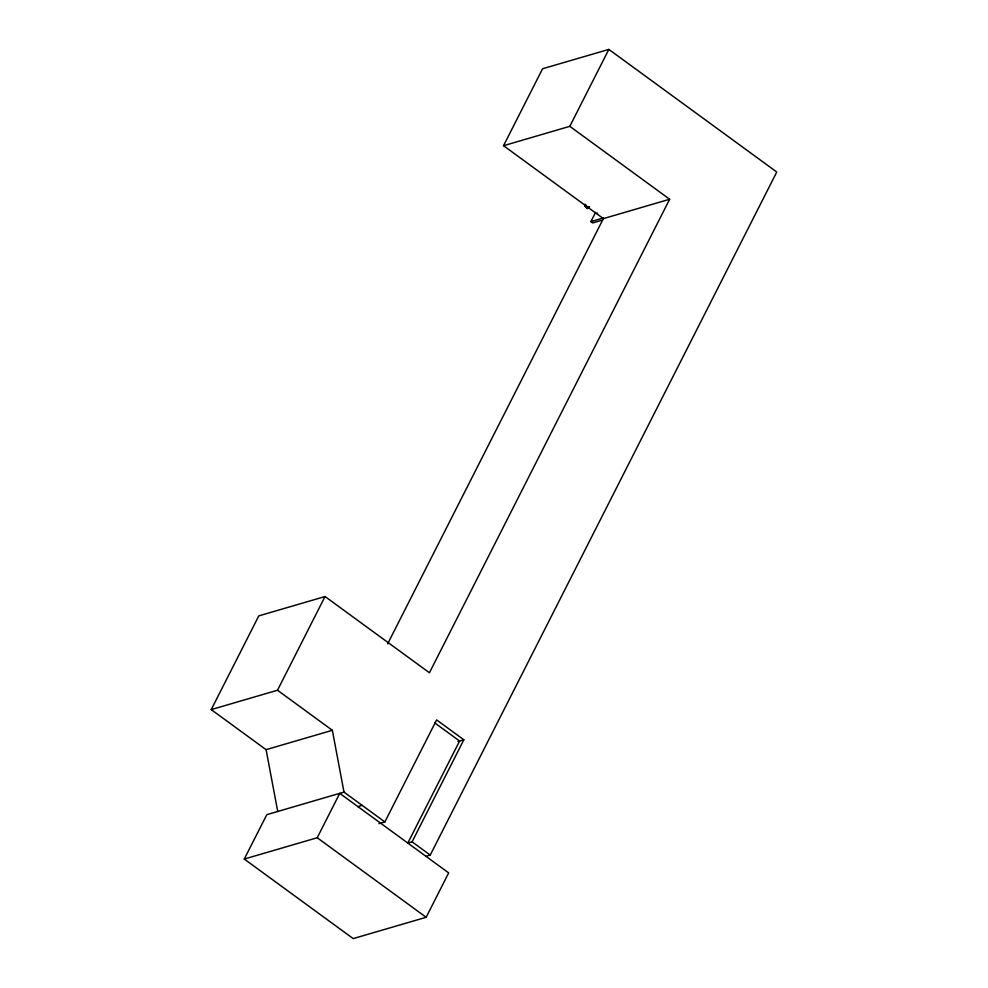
<?xml version="1.0" encoding="UTF-8"?>
<svg xmlns="http://www.w3.org/2000/svg" width="988" height="988" viewBox="0 0 988 988"><rect width="100%" height="100%" fill="white"/><g stroke="black" fill="none" stroke-linecap="round" stroke-linejoin="round"><path stroke-width="1.48" d="M586.773 206.961A2.89 1.025 -53.9 0 0 587.119 208.332A2.89 1.025 -53.9 0 0 589.157 206.751L587.403 208.085L585.229 206.282L585.575 204.985M585.822 205.121L586.292 205.689M585.044 204.158L585.39 205.035M597.246 212.976L597.505 213.939M277.739 811.469L266.081 749.657L211.234 709.606L258.782 615.894L325.04 596.53L429.434 672.754L669.654 199.255L569.804 126.341L503.534 145.705L603.384 218.62L669.654 199.255M503.534 145.705L542.573 68.765L608.843 49.4L776.766 172.023L430.237 855.077L425.816 856.374M211.234 709.606L277.505 690.241L325.04 596.53M569.804 126.341L608.843 49.4M244.271 859.054L317.222 837.738L339.749 793.352L448.676 872.898L426.149 917.284L353.198 938.6L244.271 859.054L266.797 814.668L343.997 792.104L384.851 821.93L436.61 719.906L463.841 739.79L412.082 841.825L407.661 843.11M601.828 220.262L592.714 222.93L590.898 221.608L595.566 212.395M387.605 643.941L603.384 218.62M407.822 843.06L459.581 741.037L434.831 722.957M585.798 206.912L586.489 206.097M590.898 221.608L603.396 217.953M266.081 749.657L332.351 730.293L343.997 792.104M457.95 741.519L463.841 739.79M357.792 806.64L362.151 805.368M378.96 823.659L384.851 821.93M585.192 206.171L587.403 208.085M277.505 690.241L332.351 730.293M412.082 841.825L430.237 855.077M317.222 837.738L426.149 917.284M589.527 207.011A2.89 1.025 -53.9 0 1 587.477 208.604A2.89 1.025 -53.9 0 1 587.144 207.221M586.452 205.986A2.161 0.766 -53.9 0 1 585.588 204.924"/></g></svg>
